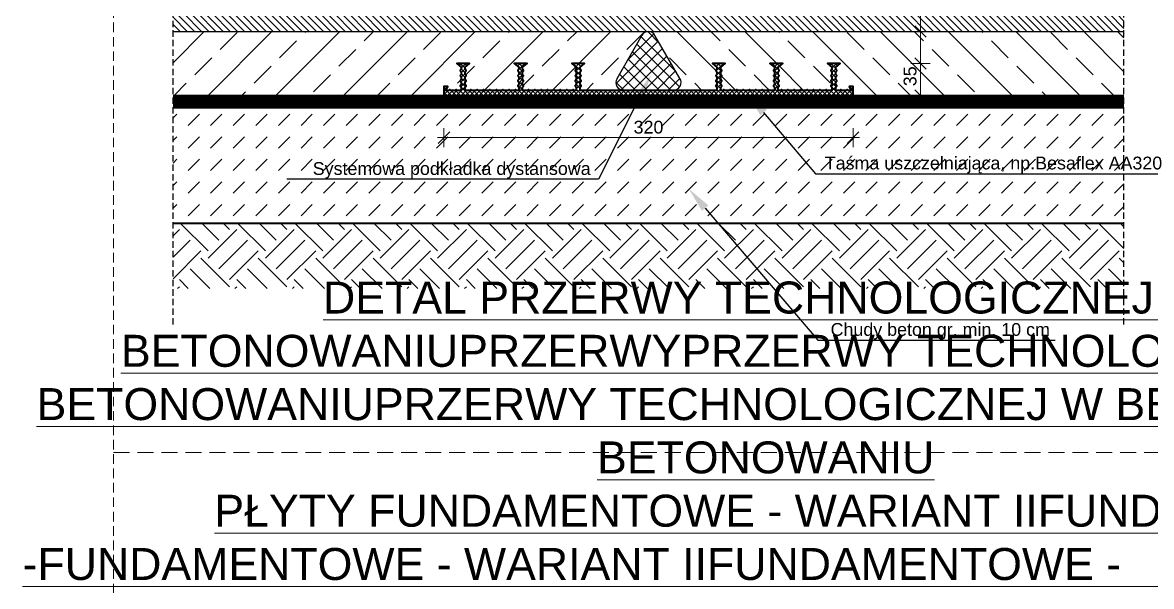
# Model space of a CAD drawing. Header units: millimetres. Extents: x 647 to 146539, y -131215 to 59.
# Drawn here: x 108528 to 109411, y -12472 to -12031 of the extents above; entities that cross this region are included whole.
import ezdxf
from ezdxf import colors
from ezdxf.entities.mleader import LeaderData, LeaderLine
from ezdxf.math import Vec2, Vec3

# ---------------------------------------------------------------- set-up
doc = ezdxf.new("R2010")
doc.units = ezdxf.units.MM
doc.linetypes.add('DASHED', pattern=[0.75, 0.5, -0.25])
doc.layers.get('Defpoints').update_dxf_attribs({"color": 2, "lineweight": 50})
for name, color, linetype, lineweight in [('G-Cienka', 4, 'Continuous', 9), ('G-Elementy konstrukcyjne', 1, 'Continuous', 40), ('G-Kreskowanie', 9, 'Continuous', 5), ('G-Obrys', 3, 'Continuous', 20), ('G-Opisy', 2, 'Continuous', 18), ('G-Przerywana', 8, 'DASHED', 15), ('G-Wymiary', 4, 'Continuous', 9)]:
    doc.layers.add(name, color=color, linetype=linetype, lineweight=lineweight)
doc.layers.add('G-Prety', color=1, linetype='Continuous')
doc.styles.add('Arial-GG', font='arial.ttf')
doc.dimstyles.new('W-1 do 5-GG mm', dxfattribs={"dimscale": 5, "dimtxt": 2, "dimasz": 1.8, "dimexe": 1.5, "dimexo": 0, "dimgap": 0.6, "dimtad": 1, "dimdec": 1, "dimrnd": 1, "dimtxsty": 'Arial-GG', "dimblk": 'OBLIQUE', "dimcen": 0, "dimdle": 1, "dimclrd": 4, "dimclre": 4, "dimclrt": 7, "dimadec": 1, "dimazin": 0, "dimtfac": 1, "dimtdec": 1, "dimtix": 1, "dimtmove": 0, "dimatfit": 2, "dimfxl": 1.5, "dimfxlon": 1, "dimlwd": -1, "dimlwe": -1, "dimarcsym": 0})
pattern_1 = [(135, (105629.1846, -12519.437), (-2.80633, -2.80633), [])]

# ---------------------------------------------------------------- blocks, each defined once
blk = doc.blocks.new('_Oblique')
at = {"color": 0, "linetype": 'ByBlock', "lineweight": -2}
blk.add_line((-0.5, -0.5), (0.5, 0.5), dxfattribs=at)
blk = doc.blocks.new('*D957')
at = {"layer": 'Defpoints', "color": 0, "transparency": 16777216}
for p in [(109389.32, -11587.84), (109439.97, -11587.84), (109389.32, -12087.84)]:
    blk.add_point(p, dxfattribs=at)
at = {"layer": 'G-Wymiary', "color": 4, "transparency": 16777216}
for p, q in [((109439.97, -12092.84), (109439.97, -11582.84)), ((109432.47, -11587.84), (109447.47, -11587.84)), ((109432.47, -12087.84), (109447.47, -12087.84))]:
    blk.add_line(p, q, dxfattribs=at)
at = {"layer": 'G-Wymiary', "color": 4, "transparency": 16777216, "xscale": 9, "yscale": 9, "zscale": 9}
for p, rotation in [((109439.97, -11587.84), 90), ((109439.97, -12087.84), 270)]:
    blk.add_blockref('_Oblique', p, dxfattribs=dict(at, rotation=rotation))
at = {"layer": 'G-Wymiary', "color": 7, "transparency": 16777216, "insert": (109430.5, -11837.84), "char_height": 10, "attachment_point": 5, "rotation": 90, "style": 'Arial-GG'}
blk.add_mtext('wymiar zgodny z projektem wykonawczym', dxfattribs=at)
blk = doc.blocks.new('*D964')
at = {"layer": 'Defpoints', "color": 0, "transparency": 16777216}
for p in [(108857.37, -12087.84), (109177.37, -12087.84), (109177.37, -12120.78)]:
    blk.add_point(p, dxfattribs=at)
at = {"layer": 'G-Wymiary', "color": 4, "transparency": 16777216}
for p, q in [((108857.37, -12113.28), (108857.37, -12128.28)), ((109177.37, -12113.28), (109177.37, -12128.28)), ((108852.37, -12120.78), (109182.37, -12120.78))]:
    blk.add_line(p, q, dxfattribs=at)
at = {"layer": 'G-Wymiary', "color": 4, "transparency": 16777216, "xscale": 9, "yscale": 9, "zscale": 9, "rotation": 180}
blk.add_blockref('_Oblique', (108857.37, -12120.78), dxfattribs=at)
at = {"layer": 'G-Wymiary', "color": 4, "transparency": 16777216, "xscale": 9, "yscale": 9, "zscale": 9}
blk.add_blockref('_Oblique', (109177.37, -12120.78), dxfattribs=at)
at = {"layer": 'G-Wymiary', "color": 7, "transparency": 16777216, "insert": (109017.37, -12112.67), "char_height": 10, "attachment_point": 5, "style": 'Arial-GG'}
blk.add_mtext('320', dxfattribs=at)
blk = doc.blocks.new('*D998')
at = {"layer": 'Defpoints', "color": 0, "transparency": 16777216}
for p in [(109098.85, -12037.84), (109230.13, -12037.84), (109071.84, -12062.84)]:
    blk.add_point(p, dxfattribs=at)
at = {"layer": 'G-Wymiary', "color": 4, "transparency": 16777216}
for p, q in [((109230.13, -12037.84), (109230.13, -11948.9)), ((109222.63, -12037.84), (109237.63, -12037.84)), ((109230.13, -12067.84), (109230.13, -12037.84)), ((109222.63, -12062.84), (109237.63, -12062.84))]:
    blk.add_line(p, q, dxfattribs=at)
at = {"layer": 'G-Wymiary', "color": 4, "transparency": 16777216, "xscale": 9, "yscale": 9, "zscale": 9}
for p, rotation in [((109230.13, -12037.84), 90), ((109230.13, -12062.84), 270)]:
    blk.add_blockref('_Oblique', p, dxfattribs=dict(at, rotation=rotation))
at = {"layer": 'G-Wymiary', "color": 7, "transparency": 16777216, "insert": (109222.02, -11985.54), "char_height": 10, "attachment_point": 5, "rotation": 90, "style": 'Arial-GG'}
blk.add_mtext('min. 20mm', dxfattribs=at)
blk = doc.blocks.new('*D965')
at = {"layer": 'Defpoints', "color": 0, "transparency": 16777216}
for p in [(109116.84, -12062.84), (109141.85, -12087.84), (109230.13, -12087.84)]:
    blk.add_point(p, dxfattribs=at)
at = {"layer": 'G-Wymiary', "color": 4, "transparency": 16777216}
for p, q in [((109230.13, -12057.84), (109230.13, -12092.84)), ((109222.63, -12062.84), (109237.63, -12062.84)), ((109222.63, -12087.84), (109237.63, -12087.84))]:
    blk.add_line(p, q, dxfattribs=at)
at = {"layer": 'G-Wymiary', "color": 4, "transparency": 16777216, "xscale": 9, "yscale": 9, "zscale": 9}
for p, rotation in [((109230.13, -12062.84), 90), ((109230.13, -12087.84), 270)]:
    blk.add_blockref('_Oblique', p, dxfattribs=dict(at, rotation=rotation))
at = {"layer": 'G-Wymiary', "color": 7, "transparency": 16777216, "insert": (109222.02, -12072.84), "char_height": 10, "attachment_point": 5, "rotation": 90, "style": 'Arial-GG'}
blk.add_mtext('35', dxfattribs=at)

msp = doc.modelspace()

# ---------------------------------------------------------------- hatches: boundary and pattern name
at = {"layer": 'G-Kreskowanie'}
h = msp.add_hatch(dxfattribs=at)
h.set_pattern_fill('ANSI31', color=256, scale=1.25, angle=90)
h.set_pattern_definition(pattern_1)
h.paths.add_polyline_path([(108645.42, -11631.84), (109017.37, -11631.84), (109017.37, -11617.84), (108645.42, -11617.84), (108645.42, -12057.84)])
h = msp.add_hatch(dxfattribs=at)
h.set_pattern_fill('ANSI31', color=256, scale=1.25, angle=90)
h.set_pattern_definition(pattern_1)
h.paths.add_polyline_path([(109389.32, -11617.84), (109017.37, -11617.84), (109017.37, -11631.84), (109389.32, -11631.84), (109389.32, -12057.84)])
h = msp.add_hatch(dxfattribs=at)
h.set_pattern_fill('ANSI31', color=256, scale=1.25, angle=90)
h.set_pattern_definition([(135, (105629.1846, -12619.437), (-2.80633, -2.80633), [])])
h.paths.add_polyline_path([(109389.32, -12023.84), (108645.42, -12023.84), (108645.42, -12157.84), (108645.42, -12037.84), (109389.32, -12037.84)])
h = msp.add_hatch(dxfattribs=at)
h.set_pattern_fill('ANSI33', color=256, scale=150)
h.set_pattern_definition([(45, (-1491124.685, 725968.79), (-26.5165043, 26.5165043), []), (45, (-1491098.17, 725968.79), (-26.5165043, 26.5165043), [18.75, -9.375])])
h.paths.add_polyline_path([(108645.42, -12087.84), (108857.37, -12087.84), (108857.37, -12080.84), (108860.37, -12080.84), (108860.37, -12080.84), (108858.64, -12083.84), (108858.64, -12083.84), (108860.87, -12083.84), (108861.87, -12083.04), (108862.87, -12083.84), (108865.87, -12083.84), (108866.87, -12083.04), (108866.87, -12083.04), (108867.87, -12083.84), (108870.87, -12083.84), (108870.87, -12081.34), (108870.12, -12080.34), (108870.12, -12080.34), (108870.87, -12079.34), (108870.87, -12079.34), (108870.87, -12077.34), (108870.12, -12076.34), (108870.12, -12076.34), (108870.87, -12075.34), (108870.87, -12075.34), (108870.87, -12073.34), (108870.12, -12072.34), (108870.12, -12072.34), (108870.87, -12071.34), (108870.87, -12071.34), (108870.87, -12069.34), (108870.12, -12068.34), (108870.12, -12068.34), (108870.87, -12067.34), (108870.87, -12067.34), (108870.87, -12065.78), (108870.87, -12065.78), (108867.37, -12062.84), (108867.37, -12062.84), (108877.37, -12062.84), (108873.87, -12065.78), (108873.87, -12065.78), (108873.87, -12067.34), (108873.87, -12067.34), (108874.62, -12068.34), (108874.62, -12068.34), (108873.87, -12069.34), (108873.87, -12069.34), (108873.87, -12071.34), (108874.62, -12072.34), (108874.62, -12072.34), (108873.87, -12073.34), (108873.87, -12073.34), (108873.87, -12075.34), (108874.62, -12076.34), (108874.62, -12076.34), (108873.87, -12077.34), (108873.87, -12077.34), (108873.87, -12079.34), (108874.62, -12080.34), (108874.62, -12080.34), (108873.87, -12081.34), (108873.87, -12081.34), (108873.87, -12083.84), (108877.37, -12083.84), (108878.37, -12083.04), (108878.37, -12083.04), (108879.37, -12083.84), (108882.37, -12083.84), (108883.37, -12083.04), (108884.37, -12083.84), (108887.37, -12083.84), (108888.37, -12083.04), (108889.37, -12083.84), (108889.37, -12083.84), (108892.37, -12083.84), (108892.37, -12083.84), (108893.37, -12083.04), (108893.37, -12083.04), (108894.37, -12083.84), (108897.37, -12083.84), (108898.37, -12083.04), (108899.37, -12083.84), (108902.37, -12083.84), (108903.37, -12083.04), (108904.37, -12083.84), (108904.37, -12083.84), (108907.37, -12083.84), (108907.37, -12083.84), (108908.37, -12083.04), (108908.37, -12083.04), (108909.37, -12083.84), (108912.37, -12083.84), (108913.37, -12083.04), (108914.37, -12083.84), (108915.87, -12083.84), (108915.87, -12083.84), (108915.87, -12081.34), (108915.12, -12080.34), (108915.12, -12080.34), (108915.87, -12079.34), (108915.87, -12079.34), (108915.87, -12077.34), (108915.12, -12076.34), (108915.12, -12076.34), (108915.87, -12075.34), (108915.87, -12075.34), (108915.87, -12073.34), (108915.12, -12072.34), (108915.12, -12072.34), (108915.87, -12071.34), (108915.87, -12071.34), (108915.87, -12069.34), (108915.12, -12068.34), (108915.12, -12068.34), (108915.87, -12067.34), (108915.87, -12067.34), (108915.87, -12065.78), (108915.87, -12065.78), (108912.37, -12062.84), (108912.37, -12062.84), (108922.37, -12062.84), (108918.87, -12065.78), (108918.87, -12065.78), (108918.87, -12067.34), (108918.87, -12067.34), (108919.62, -12068.34), (108919.62, -12068.34), (108918.87, -12069.34), (108918.87, -12069.34), (108918.87, -12071.34), (108919.62, -12072.34), (108919.62, -12072.34), (108918.87, -12073.34), (108918.87, -12073.34), (108918.87, -12075.34), (108919.62, -12076.34), (108919.62, -12076.34), (108918.87, -12077.34), (108918.87, -12077.34), (108918.87, -12079.34), (108919.62, -12080.34), (108919.62, -12080.34), (108918.87, -12081.34), (108918.87, -12081.34), (108918.87, -12083.84), (108922.37, -12083.84), (108923.37, -12083.04), (108923.37, -12083.04), (108924.37, -12083.84), (108927.37, -12083.84), (108928.37, -12083.04), (108929.37, -12083.84), (108932.37, -12083.84), (108933.37, -12083.04), (108934.37, -12083.84), (108934.37, -12083.84), (108937.37, -12083.84), (108937.37, -12083.84), (108938.37, -12083.04), (108938.37, -12083.04), (108939.37, -12083.84), (108942.37, -12083.84), (108943.37, -12083.04), (108944.37, -12083.84), (108947.37, -12083.84), (108948.37, -12083.04), (108949.37, -12083.84), (108949.37, -12083.84), (108952.37, -12083.84), (108952.37, -12083.84), (108953.37, -12083.04), (108953.37, -12083.04), (108954.37, -12083.84), (108957.37, -12083.84), (108958.37, -12083.04), (108959.37, -12083.84), (108960.87, -12083.84), (108960.87, -12083.84), (108960.87, -12081.34), (108960.12, -12080.34), (108960.12, -12080.34), (108960.87, -12079.34), (108960.87, -12079.34), (108960.87, -12077.34), (108960.12, -12076.34), (108960.12, -12076.34), (108960.87, -12075.34), (108960.87, -12075.34), (108960.87, -12073.34), (108960.12, -12072.34), (108960.12, -12072.34), (108960.87, -12071.34), (108960.87, -12071.34), (108960.87, -12069.34), (108960.12, -12068.34), (108960.12, -12068.34), (108960.87, -12067.34), (108960.87, -12067.34), (108960.87, -12065.78), (108960.87, -12065.78), (108957.37, -12062.84), (108957.37, -12062.84), (108967.37, -12062.84), (108963.87, -12065.78), (108963.87, -12065.78), (108963.87, -12067.34), (108963.87, -12067.34), (108964.62, -12068.34), (108964.62, -12068.34), (108963.87, -12069.34), (108963.87, -12069.34), (108963.87, -12071.34), (108964.62, -12072.34), (108964.62, -12072.34), (108963.87, -12073.34), (108963.87, -12073.34), (108963.87, -12075.34), (108964.62, -12076.34), (108964.62, -12076.34), (108963.87, -12077.34), (108963.87, -12077.34), (108963.87, -12079.34), (108964.62, -12080.34), (108964.62, -12080.34), (108963.87, -12081.34), (108963.87, -12081.34), (108963.87, -12083.84), (108997.26, -12083.84), (108997.26, -12083.84), (108996.18, -12083.61), (108995.15, -12083.18), (108994.22, -12082.57), (108993.41, -12081.81), (108992.76, -12080.92), (108992.27, -12079.92), (108991.97, -12078.85), (108991.87, -12077.74), (108991.97, -12076.63), (108992.27, -12075.56), (108992.75, -12074.56), (109012.1, -12040.87), (109012.69, -12040.01), (109013.42, -12039.26), (109014.27, -12038.66), (109015.22, -12038.21), (109016.22, -12037.94), (109017.26, -12037.84), (108645.42, -12037.84)])
h = msp.add_hatch(dxfattribs=at)
h.set_pattern_fill('NET', color=256, scale=2.053573, angle=45.02443)
h.set_pattern_definition([(45.02443, (82834.203, -25915.8033), (-4.612369, 4.6084374), []), (135.02443, (82834.203, -25915.8033), (-4.6084374, -4.612369), [])])
h.paths.add_polyline_path([(108992.75, -12074.56, 0.615249), (108998.59, -12083.44), (109009.16, -12083.44), (109017.37, -12083.43), (109036.82, -12083.39, 0.57735), (109041.95, -12074.45), (109022.4, -12040.77, 0.57735), (109012.1, -12040.87)])
h = msp.add_hatch(dxfattribs=at)
h.set_pattern_fill('ANSI33', color=256, scale=150, angle=90)
h.set_pattern_definition([(135, (-1491124.685, 725968.79), (-26.5165043, -26.5165043), []), (135, (-1491124.685, 725995.306), (-26.5165043, -26.5165043), [18.75, -9.375])])
h.paths.add_polyline_path([(109389.32, -12037.84), (109017.29, -12037.84), (109017.29, -12037.84), (109018.33, -12037.94), (109019.33, -12038.21), (109020.27, -12038.65), (109021.12, -12039.25), (109021.85, -12039.99), (109022.45, -12040.84), (109022.45, -12040.84), (109041.95, -12074.45), (109041.95, -12074.45), (109042.46, -12075.5), (109042.76, -12076.63), (109042.84, -12077.8), (109042.7, -12078.96), (109042.34, -12080.08), (109041.78, -12081.1), (109041.03, -12082), (109040.13, -12082.75), (109039.1, -12083.31), (109037.98, -12083.66), (109036.82, -12083.8), (109036.82, -12083.8), (109017.37, -12083.84), (109017.37, -12083.84), (109070.87, -12083.84), (109070.87, -12083.84), (109070.87, -12081.34), (109070.12, -12080.34), (109070.12, -12080.34), (109070.87, -12079.34), (109070.87, -12079.34), (109070.87, -12077.34), (109070.12, -12076.34), (109070.12, -12076.34), (109070.87, -12075.34), (109070.87, -12075.34), (109070.87, -12073.34), (109070.12, -12072.34), (109070.12, -12072.34), (109070.87, -12071.34), (109070.87, -12071.34), (109070.87, -12069.34), (109070.12, -12068.34), (109070.12, -12068.34), (109070.87, -12067.34), (109070.87, -12067.34), (109070.87, -12065.78), (109070.87, -12065.78), (109067.37, -12062.84), (109067.37, -12062.84), (109077.37, -12062.84), (109073.87, -12065.78), (109073.87, -12065.78), (109073.87, -12067.34), (109073.87, -12067.34), (109074.62, -12068.34), (109074.62, -12068.34), (109073.87, -12069.34), (109073.87, -12069.34), (109073.87, -12071.34), (109074.62, -12072.34), (109074.62, -12072.34), (109073.87, -12073.34), (109073.87, -12073.34), (109073.87, -12075.34), (109074.62, -12076.34), (109074.62, -12076.34), (109073.87, -12077.34), (109073.87, -12077.34), (109073.87, -12079.34), (109074.62, -12080.34), (109074.62, -12080.34), (109073.87, -12081.34), (109073.87, -12081.34), (109073.87, -12083.84), (109075.38, -12083.84), (109075.38, -12083.84), (109076.38, -12083.04), (109077.37, -12083.84), (109080.37, -12083.84), (109081.37, -12083.04), (109082.37, -12083.84), (109082.37, -12083.84), (109085.37, -12083.84), (109085.37, -12083.84), (109086.37, -12083.04), (109086.37, -12083.04), (109087.37, -12083.84), (109090.37, -12083.84), (109091.37, -12083.04), (109092.37, -12083.84), (109095.37, -12083.84), (109096.37, -12083.04), (109097.37, -12083.84), (109097.37, -12083.84), (109100.37, -12083.84), (109100.37, -12083.84), (109101.37, -12083.04), (109101.37, -12083.04), (109102.37, -12083.84), (109105.37, -12083.84), (109106.37, -12083.04), (109107.37, -12083.84), (109110.37, -12083.84), (109111.37, -12083.04), (109112.37, -12083.84), (109112.37, -12083.84), (109115.87, -12083.84), (109115.87, -12081.34), (109115.12, -12080.34), (109115.12, -12080.34), (109115.87, -12079.34), (109115.87, -12079.34), (109115.87, -12077.34), (109115.12, -12076.34), (109115.12, -12076.34), (109115.87, -12075.34), (109115.87, -12075.34), (109115.87, -12073.34), (109115.12, -12072.34), (109115.12, -12072.34), (109115.87, -12071.34), (109115.87, -12071.34), (109115.87, -12069.34), (109115.12, -12068.34), (109115.12, -12068.34), (109115.87, -12067.34), (109115.87, -12067.34), (109115.87, -12065.78), (109115.87, -12065.78), (109112.37, -12062.84), (109112.37, -12062.84), (109122.37, -12062.84), (109118.87, -12065.78), (109118.87, -12065.78), (109118.87, -12067.34), (109118.87, -12067.34), (109119.62, -12068.34), (109119.62, -12068.34), (109118.87, -12069.34), (109118.87, -12069.34), (109118.87, -12071.34), (109119.62, -12072.34), (109119.62, -12072.34), (109118.87, -12073.34), (109118.87, -12073.34), (109118.87, -12075.34), (109119.62, -12076.34), (109119.62, -12076.34), (109118.87, -12077.34), (109118.87, -12077.34), (109118.87, -12079.34), (109119.62, -12080.34), (109119.62, -12080.34), (109118.87, -12081.34), (109118.87, -12081.34), (109118.87, -12083.84), (109120.38, -12083.84), (109120.38, -12083.84), (109121.38, -12083.04), (109122.37, -12083.84), (109125.37, -12083.84), (109126.37, -12083.04), (109127.37, -12083.84), (109127.37, -12083.84), (109130.37, -12083.84), (109130.37, -12083.84), (109131.37, -12083.04), (109131.37, -12083.04), (109132.37, -12083.84), (109135.37, -12083.84), (109136.37, -12083.04), (109137.37, -12083.84), (109140.37, -12083.84), (109141.37, -12083.04), (109142.37, -12083.84), (109142.37, -12083.84), (109145.37, -12083.84), (109145.37, -12083.84), (109146.37, -12083.04), (109146.37, -12083.04), (109147.37, -12083.84), (109150.37, -12083.84), (109151.37, -12083.04), (109152.37, -12083.84), (109155.37, -12083.84), (109156.37, -12083.04), (109157.37, -12083.84), (109157.37, -12083.84), (109160.87, -12083.84), (109160.87, -12081.34), (109160.12, -12080.34), (109160.12, -12080.34), (109160.87, -12079.34), (109160.87, -12079.34), (109160.87, -12077.34), (109160.12, -12076.34), (109160.12, -12076.34), (109160.87, -12075.34), (109160.87, -12075.34), (109160.87, -12073.34), (109160.12, -12072.34), (109160.12, -12072.34), (109160.87, -12071.34), (109160.87, -12071.34), (109160.87, -12069.34), (109160.12, -12068.34), (109160.12, -12068.34), (109160.87, -12067.34), (109160.87, -12067.34), (109160.87, -12065.78), (109160.87, -12065.78), (109157.37, -12062.84), (109157.37, -12062.84), (109167.37, -12062.84), (109163.87, -12065.78), (109163.87, -12065.78), (109163.87, -12067.34), (109163.87, -12067.34), (109164.62, -12068.34), (109164.62, -12068.34), (109163.87, -12069.34), (109163.87, -12069.34), (109163.87, -12071.34), (109164.62, -12072.34), (109164.62, -12072.34), (109163.87, -12073.34), (109163.87, -12073.34), (109163.87, -12075.34), (109164.62, -12076.34), (109164.62, -12076.34), (109163.87, -12077.34), (109163.87, -12077.34), (109163.87, -12079.34), (109164.62, -12080.34), (109164.62, -12080.34), (109163.87, -12081.34), (109163.87, -12081.34), (109163.87, -12083.84), (109166.87, -12083.84), (109167.87, -12083.04), (109168.87, -12083.84), (109168.87, -12083.84), (109171.87, -12083.84), (109172.87, -12083.04), (109173.87, -12083.84), (109176.11, -12083.84), (109174.37, -12080.84), (109174.37, -12080.84), (109177.37, -12080.84), (109177.37, -12087.84), (109389.32, -12087.84), (109389.32, -12157.84)])
h = msp.add_hatch(dxfattribs=at)
h.set_pattern_fill('NET', color=256, scale=20, angle=45)
h.set_pattern_definition([(45, (-1491124.6854, 725968.7896), (-1.767766953, 1.767766953), []), (135, (-1491124.6854, 725968.7896), (-1.767766953, -1.767766953), [])])
h.paths.add_polyline_path([(109177.37, -12087.84), (108857.37, -12087.84), (108857.37, -12080.84), (108860.37, -12080.84), (108858.64, -12083.84), (108860.87, -12083.84), (108861.87, -12083.04), (108862.87, -12083.84), (108865.87, -12083.84), (108866.87, -12083.04), (108867.87, -12083.84), (108870.87, -12083.84), (108870.87, -12081.34), (108870.12, -12080.34), (108870.87, -12079.34), (108870.87, -12077.34), (108870.12, -12076.34), (108870.87, -12075.34), (108870.87, -12073.34), (108870.12, -12072.34), (108870.87, -12071.34), (108870.87, -12069.34), (108870.12, -12068.34), (108870.87, -12067.34), (108870.87, -12065.78), (108867.37, -12062.84), (108877.37, -12062.84), (108873.87, -12065.78), (108873.87, -12067.34), (108874.62, -12068.34), (108873.87, -12069.34), (108873.87, -12071.34), (108874.62, -12072.34), (108873.87, -12073.34), (108873.87, -12075.34), (108874.62, -12076.34), (108873.87, -12077.34), (108873.87, -12079.34), (108874.62, -12080.34), (108873.87, -12081.34), (108873.87, -12083.84), (108877.37, -12083.84), (108878.37, -12083.04), (108879.37, -12083.84), (108882.37, -12083.84), (108883.37, -12083.04), (108884.37, -12083.84), (108887.37, -12083.84), (108888.37, -12083.04), (108889.37, -12083.84), (108892.37, -12083.84), (108893.37, -12083.04), (108894.37, -12083.84), (108897.37, -12083.84), (108898.37, -12083.04), (108899.37, -12083.84), (108902.37, -12083.84), (108903.37, -12083.04), (108904.37, -12083.84), (108907.37, -12083.84), (108908.37, -12083.04), (108909.37, -12083.84), (108912.37, -12083.84), (108913.37, -12083.04), (108914.37, -12083.84), (108915.87, -12083.84), (108915.87, -12081.34), (108915.12, -12080.34), (108915.87, -12079.34), (108915.87, -12077.34), (108915.12, -12076.34), (108915.87, -12075.34), (108915.87, -12073.34), (108915.12, -12072.34), (108915.87, -12071.34), (108915.87, -12069.34), (108915.12, -12068.34), (108915.87, -12067.34), (108915.87, -12065.78), (108912.37, -12062.84), (108922.37, -12062.84), (108918.87, -12065.78), (108918.87, -12067.34), (108919.62, -12068.34), (108918.87, -12069.34), (108918.87, -12071.34), (108919.62, -12072.34), (108918.87, -12073.34), (108918.87, -12075.34), (108919.62, -12076.34), (108918.87, -12077.34), (108918.87, -12079.34), (108919.62, -12080.34), (108918.87, -12081.34), (108918.87, -12083.84), (108922.37, -12083.84), (108923.37, -12083.04), (108924.37, -12083.84), (108927.37, -12083.84), (108928.37, -12083.04), (108929.37, -12083.84), (108932.37, -12083.84), (108933.37, -12083.04), (108934.37, -12083.84), (108937.37, -12083.84), (108938.37, -12083.04), (108939.37, -12083.84), (108942.37, -12083.84), (108943.37, -12083.04), (108944.37, -12083.84), (108947.37, -12083.84), (108948.37, -12083.04), (108949.37, -12083.84), (108952.37, -12083.84), (108953.37, -12083.04), (108954.37, -12083.84), (108957.37, -12083.84), (108958.37, -12083.04), (108959.37, -12083.84), (108960.87, -12083.84), (108960.87, -12081.34), (108960.12, -12080.34), (108960.87, -12079.34), (108960.87, -12077.34), (108960.12, -12076.34), (108960.87, -12075.34), (108960.87, -12073.34), (108960.12, -12072.34), (108960.87, -12071.34), (108960.87, -12069.34), (108960.12, -12068.34), (108960.87, -12067.34), (108960.87, -12065.78), (108957.37, -12062.84), (108967.37, -12062.84), (108963.87, -12065.78), (108963.87, -12067.34), (108964.62, -12068.34), (108963.87, -12069.34), (108963.87, -12071.34), (108964.62, -12072.34), (108963.87, -12073.34), (108963.87, -12075.34), (108964.62, -12076.34), (108963.87, -12077.34), (108963.87, -12079.34), (108964.62, -12080.34), (108963.87, -12081.34), (108963.87, -12083.84), (109070.87, -12083.84), (109070.87, -12081.34), (109070.12, -12080.34), (109070.87, -12079.34), (109070.87, -12077.34), (109070.12, -12076.34), (109070.87, -12075.34), (109070.87, -12073.34), (109070.12, -12072.34), (109070.87, -12071.34), (109070.87, -12069.34), (109070.12, -12068.34), (109070.87, -12067.34), (109070.87, -12065.78), (109067.37, -12062.84), (109077.37, -12062.84), (109073.87, -12065.78), (109073.87, -12067.34), (109074.62, -12068.34), (109073.87, -12069.34), (109073.87, -12071.34), (109074.62, -12072.34), (109073.87, -12073.34), (109073.87, -12075.34), (109074.62, -12076.34), (109073.87, -12077.34), (109073.87, -12079.34), (109074.62, -12080.34), (109073.87, -12081.34), (109073.87, -12083.84), (109075.38, -12083.84), (109076.38, -12083.04), (109077.37, -12083.84), (109080.37, -12083.84), (109081.37, -12083.04), (109082.37, -12083.84), (109085.37, -12083.84), (109086.37, -12083.04), (109087.37, -12083.84), (109090.37, -12083.84), (109091.37, -12083.04), (109092.37, -12083.84), (109095.37, -12083.84), (109096.37, -12083.04), (109097.37, -12083.84), (109100.37, -12083.84), (109101.37, -12083.04), (109102.37, -12083.84), (109105.37, -12083.84), (109106.37, -12083.04), (109107.37, -12083.84), (109110.37, -12083.84), (109111.37, -12083.04), (109112.37, -12083.84), (109115.87, -12083.84), (109115.87, -12081.34), (109115.12, -12080.34), (109115.87, -12079.34), (109115.87, -12077.34), (109115.12, -12076.34), (109115.87, -12075.34), (109115.87, -12073.34), (109115.12, -12072.34), (109115.87, -12071.34), (109115.87, -12069.34), (109115.12, -12068.34), (109115.87, -12067.34), (109115.87, -12065.78), (109112.37, -12062.84), (109122.37, -12062.84), (109118.87, -12065.78), (109118.87, -12067.34), (109119.62, -12068.34), (109118.87, -12069.34), (109118.87, -12071.34), (109119.62, -12072.34), (109118.87, -12073.34), (109118.87, -12075.34), (109119.62, -12076.34), (109118.87, -12077.34), (109118.87, -12079.34), (109119.62, -12080.34), (109118.87, -12081.34), (109118.87, -12083.84), (109120.38, -12083.84), (109121.38, -12083.04), (109122.37, -12083.84), (109125.37, -12083.84), (109126.37, -12083.04), (109127.37, -12083.84), (109130.37, -12083.84), (109131.37, -12083.04), (109132.37, -12083.84), (109135.37, -12083.84), (109136.37, -12083.04), (109137.37, -12083.84), (109140.37, -12083.84), (109141.37, -12083.04), (109142.37, -12083.84), (109145.37, -12083.84), (109146.37, -12083.04), (109147.37, -12083.84), (109150.37, -12083.84), (109151.37, -12083.04), (109152.37, -12083.84), (109155.37, -12083.84), (109156.37, -12083.04), (109157.37, -12083.84), (109160.87, -12083.84), (109160.87, -12081.34), (109160.12, -12080.34), (109160.87, -12079.34), (109160.87, -12077.34), (109160.12, -12076.34), (109160.87, -12075.34), (109160.87, -12073.34), (109160.12, -12072.34), (109160.87, -12071.34), (109160.87, -12069.34), (109160.12, -12068.34), (109160.87, -12067.34), (109160.87, -12065.78), (109157.37, -12062.84), (109167.37, -12062.84), (109163.87, -12065.78), (109163.87, -12067.34), (109164.62, -12068.34), (109163.87, -12069.34), (109163.87, -12071.34), (109164.62, -12072.34), (109163.87, -12073.34), (109163.87, -12075.34), (109164.62, -12076.34), (109163.87, -12077.34), (109163.87, -12079.34), (109164.62, -12080.34), (109163.87, -12081.34), (109163.87, -12083.84), (109166.87, -12083.84), (109167.87, -12083.04), (109168.87, -12083.84), (109171.87, -12083.84), (109172.87, -12083.04), (109173.87, -12083.84), (109176.11, -12083.84), (109174.37, -12080.84), (109177.37, -12080.84)])
h = msp.add_hatch(dxfattribs=at)
h.set_pattern_fill('DASH', color=256, scale=100, angle=45)
h.set_pattern_definition([(45, (-1491065.873, 726037.504), (0, 17.67766953), [12.5, -12.5])])
h.paths.add_polyline_path([(109389.32, -12187.84), (109389.32, -12097.84), (108645.42, -12097.84), (108645.42, -12187.84)])
h.paths.add_polyline_path([(109151.92, -12132.33), (109151.92, -12152.33), (109321.65, -12152.33), (109321.65, -12132.33)], flags=24)
h.paths.add_polyline_path([(108821.7, -12136.64), (108821.7, -12156.64), (108974.26, -12156.64), (108974.26, -12136.64)], flags=24)
h.paths.add_polyline_path([(109003.79, -12105.01), (109003.79, -12120.34), (109030.95, -12120.34), (109030.95, -12105.01)], flags=24)
h = msp.add_hatch(dxfattribs=at)
h.set_pattern_fill('EARTH', color=256, scale=5, angle=45)
h.set_pattern_definition([(45, (106803.775, -13893.197), (0, 44.90128), [31.75, -31.75]), (45, (106795.356, -13884.778), (0, 44.90128), [31.75, -31.75]), (45, (106786.937, -13876.36), (0, 44.90128), [31.75, -31.75]), (135, (106786.937, -13870.746), (-44.90128, 0), [31.75, -31.75]), (135, (106795.356, -13862.327), (-44.90128, 0), [31.75, -31.75]), (135, (106803.775, -13853.908), (-44.90128, 0), [31.75, -31.75])])
h.paths.add_polyline_path([(109389.32, -12238.83), (108645.42, -12238.83), (108645.42, -12257.84), (108645.42, -12187.84), (108857.37, -12187.84), (109177.37, -12187.84), (109389.32, -12187.84), (109389.32, -12257.84)])

# ---------------------------------------------------------------- linework, layer by layer
at = {"layer": 'G-Elementy konstrukcyjne'}
msp.add_lwpolyline([(109007.37, -12083.84), (108963.87, -12083.84), (108963.87, -12081.34), (108964.62, -12080.34), (108963.87, -12079.34), (108963.87, -12077.34), (108964.62, -12076.34), (108963.87, -12075.34), (108963.87, -12073.34), (108964.62, -12072.34), (108963.87, -12071.34), (108963.87, -12069.34), (108964.62, -12068.34), (108963.87, -12067.34), (108963.87, -12065.78), (108967.37, -12062.84), (108957.37, -12062.84), (108960.87, -12065.78), (108960.87, -12067.34), (108960.12, -12068.34), (108960.87, -12069.34), (108960.87, -12071.34), (108960.12, -12072.34), (108960.87, -12073.34), (108960.87, -12075.34), (108960.12, -12076.34), (108960.87, -12077.34), (108960.87, -12079.34), (108960.12, -12080.34), (108960.87, -12081.34), (108960.87, -12083.84), (108959.37, -12083.84), (108958.37, -12083.04), (108957.37, -12083.84), (108954.37, -12083.84), (108953.37, -12083.04), (108952.37, -12083.84), (108949.37, -12083.84), (108948.37, -12083.04), (108947.37, -12083.84), (108944.37, -12083.84), (108943.37, -12083.04), (108942.37, -12083.84), (108939.37, -12083.84), (108938.37, -12083.04), (108937.37, -12083.84), (108934.37, -12083.84), (108933.37, -12083.04), (108932.37, -12083.84), (108929.37, -12083.84), (108928.37, -12083.04), (108927.37, -12083.84), (108924.37, -12083.84), (108923.37, -12083.04), (108922.37, -12083.84), (108918.87, -12083.84), (108918.87, -12081.34), (108919.62, -12080.34), (108918.87, -12079.34), (108918.87, -12077.34), (108919.62, -12076.34), (108918.87, -12075.34), (108918.87, -12073.34), (108919.62, -12072.34), (108918.87, -12071.34), (108918.87, -12069.34), (108919.62, -12068.34), (108918.87, -12067.34), (108918.87, -12065.78), (108922.37, -12062.84), (108912.37, -12062.84), (108915.87, -12065.78), (108915.87, -12067.34), (108915.12, -12068.34), (108915.87, -12069.34), (108915.87, -12071.34), (108915.12, -12072.34), (108915.87, -12073.34), (108915.87, -12075.34), (108915.12, -12076.34), (108915.87, -12077.34), (108915.87, -12079.34), (108915.12, -12080.34), (108915.87, -12081.34), (108915.87, -12083.84), (108914.37, -12083.84), (108913.37, -12083.04), (108912.37, -12083.84), (108909.37, -12083.84), (108908.37, -12083.04), (108907.37, -12083.84), (108904.37, -12083.84), (108903.37, -12083.04), (108902.37, -12083.84), (108899.37, -12083.84), (108898.37, -12083.04), (108897.37, -12083.84), (108894.37, -12083.84), (108893.37, -12083.04), (108892.37, -12083.84), (108889.37, -12083.84), (108888.37, -12083.04), (108887.37, -12083.84), (108884.37, -12083.84), (108883.37, -12083.04), (108882.37, -12083.84), (108879.37, -12083.84), (108878.37, -12083.04), (108877.37, -12083.84), (108873.87, -12083.84), (108873.87, -12081.34), (108874.62, -12080.34), (108873.87, -12079.34), (108873.87, -12077.34), (108874.62, -12076.34), (108873.87, -12075.34), (108873.87, -12073.34), (108874.62, -12072.34), (108873.87, -12071.34), (108873.87, -12069.34), (108874.62, -12068.34), (108873.87, -12067.34), (108873.87, -12065.78), (108877.37, -12062.84), (108867.37, -12062.84), (108870.87, -12065.78), (108870.87, -12067.34), (108870.12, -12068.34), (108870.87, -12069.34), (108870.87, -12071.34), (108870.12, -12072.34), (108870.87, -12073.34), (108870.87, -12075.34), (108870.12, -12076.34), (108870.87, -12077.34), (108870.87, -12079.34), (108870.12, -12080.34), (108870.87, -12081.34), (108870.87, -12083.84), (108867.87, -12083.84), (108866.87, -12083.04), (108865.87, -12083.84), (108862.87, -12083.84), (108861.87, -12083.04), (108860.87, -12083.84), (108858.64, -12083.84), (108860.37, -12080.84), (108857.37, -12080.84), (108857.37, -12087.84), (109177.37, -12087.84), (109177.37, -12080.84), (109174.37, -12080.84), (109176.11, -12083.84), (109173.87, -12083.84), (109172.87, -12083.04), (109171.87, -12083.84), (109168.87, -12083.84), (109167.87, -12083.04), (109166.87, -12083.84), (109163.87, -12083.84), (109163.87, -12081.34), (109164.62, -12080.34), (109163.87, -12079.34), (109163.87, -12077.34), (109164.62, -12076.34), (109163.87, -12075.34), (109163.87, -12073.34), (109164.62, -12072.34), (109163.87, -12071.34), (109163.87, -12069.34), (109164.62, -12068.34), (109163.87, -12067.34), (109163.87, -12065.78), (109167.37, -12062.84), (109157.37, -12062.84), (109160.87, -12065.78), (109160.87, -12067.34), (109160.12, -12068.34), (109160.87, -12069.34), (109160.87, -12071.34), (109160.12, -12072.34), (109160.87, -12073.34), (109160.87, -12075.34), (109160.12, -12076.34), (109160.87, -12077.34), (109160.87, -12079.34), (109160.12, -12080.34), (109160.87, -12081.34), (109160.87, -12083.84), (109157.37, -12083.84), (109156.37, -12083.04), (109155.37, -12083.84), (109152.37, -12083.84), (109151.37, -12083.04), (109150.37, -12083.84), (109147.37, -12083.84), (109146.37, -12083.04), (109145.37, -12083.84), (109142.37, -12083.84), (109141.37, -12083.04), (109140.37, -12083.84), (109137.37, -12083.84), (109136.37, -12083.04), (109135.37, -12083.84), (109132.37, -12083.84), (109131.37, -12083.04), (109130.37, -12083.84), (109127.37, -12083.84), (109126.37, -12083.04), (109125.37, -12083.84), (109122.37, -12083.84), (109121.38, -12083.04), (109120.38, -12083.84), (109118.87, -12083.84), (109118.87, -12081.34), (109119.62, -12080.34), (109118.87, -12079.34), (109118.87, -12077.34), (109119.62, -12076.34), (109118.87, -12075.34), (109118.87, -12073.34), (109119.62, -12072.34), (109118.87, -12071.34), (109118.87, -12069.34), (109119.62, -12068.34), (109118.87, -12067.34), (109118.87, -12065.78), (109122.37, -12062.84), (109112.37, -12062.84), (109115.87, -12065.78), (109115.87, -12067.34), (109115.12, -12068.34), (109115.87, -12069.34), (109115.87, -12071.34), (109115.12, -12072.34), (109115.87, -12073.34), (109115.87, -12075.34), (109115.12, -12076.34), (109115.87, -12077.34), (109115.87, -12079.34), (109115.12, -12080.34), (109115.87, -12081.34), (109115.87, -12083.84), (109112.37, -12083.84), (109111.37, -12083.04), (109110.37, -12083.84), (109107.37, -12083.84), (109106.37, -12083.04), (109105.37, -12083.84), (109102.37, -12083.84), (109101.37, -12083.04), (109100.37, -12083.84), (109097.37, -12083.84), (109096.37, -12083.04), (109095.37, -12083.84), (109092.37, -12083.84), (109091.37, -12083.04), (109090.37, -12083.84), (109087.37, -12083.84), (109086.37, -12083.04), (109085.37, -12083.84), (109082.37, -12083.84), (109081.37, -12083.04), (109080.37, -12083.84), (109077.37, -12083.84), (109076.38, -12083.04), (109075.38, -12083.84), (109073.87, -12083.84), (109073.87, -12081.34), (109074.62, -12080.34), (109073.87, -12079.34), (109073.87, -12077.34), (109074.62, -12076.34), (109073.87, -12075.34), (109073.87, -12073.34), (109074.62, -12072.34), (109073.87, -12071.34), (109073.87, -12069.34), (109074.62, -12068.34), (109073.87, -12067.34), (109073.87, -12065.78), (109077.37, -12062.84), (109067.37, -12062.84), (109070.87, -12065.78), (109070.87, -12067.34), (109070.12, -12068.34), (109070.87, -12069.34), (109070.87, -12071.34), (109070.12, -12072.34), (109070.87, -12073.34), (109070.87, -12075.34), (109070.12, -12076.34), (109070.87, -12077.34), (109070.87, -12079.34), (109070.12, -12080.34), (109070.87, -12081.34), (109070.87, -12083.84), (109027.37, -12083.84), (109027.37, -12083.84), (109007.37, -12083.84)], close=True, dxfattribs=at)
for points in [[(108645.42, -12087.84), (109007.37, -12087.84), (109027.37, -12087.84), (109389.32, -12087.84)], [(109027.37, -12087.84), (109007.37, -12087.84)], [(109389.32, -12187.84), (108645.42, -12187.84)]]:
    msp.add_lwpolyline(points, dxfattribs=at)
at = {"layer": 'G-Kreskowanie', "ltscale": 2}
msp.add_lwpolyline([(108645.42, -12097.84), (109389.32, -12097.84)], dxfattribs=at)
at = {"layer": 'G-Obrys', "color": 3, "lineweight": 25}
for p, q in [((108992.75, -12074.56), (109012.1, -12040.87)), ((109041.95, -12074.45), (109022.45, -12040.84)), ((108997.92, -12083.89), (109036.82, -12083.8))]:
    msp.add_line(p, q, dxfattribs=at)
for centre, radius, start, end in [((109017.28, -12043.79), 5.95, 29.7416, 150.53404), ((108998.03, -12077.73), 6.16, 149.02346, 269.03807), ((109036.69, -12077.64), 6.16, 271.24455, 31.22991)]:
    msp.add_arc(centre, radius, start, end, dxfattribs=at)
at = {"layer": 'G-Prety', "ltscale": 100}
msp.add_lwpolyline([(108645.42, -12037.84), (109389.32, -12037.84)], dxfattribs=at)
at = {"layer": 'G-Przerywana', "ltscale": 25}
msp.add_line((108598.93, -12367.12), (109858.77, -12367.12), dxfattribs=at)
at = {"layer": 'G-Przerywana', "ltscale": 15}
msp.add_lwpolyline([(109858.77, -11367.12), (108598.93, -11367.12), (108598.93, -13367.12), (109858.77, -13367.12)], close=True, dxfattribs=at)
at = {"layer": 'G-Przerywana', "lineweight": -3, "ltscale": 10}
for points in [[(108645.42, -12266.9), (108645.42, -11522.88)], [(109389.32, -12266.9), (109389.32, -11522.88)]]:
    msp.add_lwpolyline(points, dxfattribs=at)
at = {"layer": 'G-Przerywana', "ltscale": 7}
msp.add_lwpolyline([(108645.42, -12092.84, 10, 10, 0), (109389.32, -12092.84, 0, 0, 0)], format="xyseb", dxfattribs=at)

# ---------------------------------------------------------------- texts
at = {"layer": 'G-Opisy', "color": 2, "insert": (109109.06, -12467.07), "char_height": 25, "width": 1226.3283, "attachment_point": 8, "style": 'Arial-GG'}
msp.add_mtext('{\\LDETAL PRZERWY TECHNOLOGICZNEJ W BETONOWANIUPRZERWYPRZERWY TECHNOLOGICZNEJ W BETONOWANIUPRZERWY }{\\LTECHNOLOGICZNEJ W BETONOWANIUW BETONOWANIU}\\P{\\fArial|b0|i0|c0|p34;\\W8.66608; }{\\LPŁYTY FUNDAMENTOWE - WARIANT IIFUNDAMENTOWE -FUNDAMENTOWE - WARIANT IIFUNDAMENTOWE - }{\\fArial|b0|i0|c0|p34;\\W8.66608; }{\\LWARIANT IIII}', dxfattribs=at)

# ---------------------------------------------------------------- dimensions: what is measured, and where the dimension line sits
at = {"layer": 'G-Wymiary'}
for base, p1, p2, text, picture, middle in [((109439.97, -11587.84), (109389.32, -12087.84), (109389.32, -11587.84), 'wymiar zgodny z projektem wykonawczym', '*D957', (109439.97, -11837.84)), ((109230.13, -12037.84), (109071.84, -12062.84), (109098.85, -12037.84), 'min. 20mm', '*D998', (109230.13, -11985.54)), ((109230.13, -12087.84), (109116.84, -12062.84), (109141.85, -12087.84), '35', '*D965', (109230.13, -12072.84))]:
    dim = msp.add_linear_dim(base=base, p1=p1, p2=p2, angle=90, text=text, dimstyle='W-1 do 5-GG mm', override={"dimblk": 'Oblique'}, dxfattribs=at)
    dim.commit()
    dim.dimension.update_dxf_attribs({"geometry": picture, "text_midpoint": middle, "dimtype": 160})
dim = msp.add_linear_dim(base=(109177.37, -12120.78), p1=(108857.37, -12087.84), p2=(109177.37, -12087.84), dimstyle='W-1 do 5-GG mm', override={"dimblk": 'Oblique'}, dxfattribs=at)
dim.commit()
dim.dimension.update_dxf_attribs({"geometry": '*D964', "text_midpoint": (109017.37, -12112.67)})

# ---------------------------------------------------------------- leaders
at = {"layer": 'G-Cienka', "ltscale": 0.8}
ml = msp.add_multileader_mtext('Standard', dxfattribs=at)
ml.set_content('{\\fArial|b0|i0|c0|p34;Systemowa podkładka dystansowa}', color=2, style='Arial-GG')
ml.set_leader_properties(color=4)
ml.build(insert=Vec2(0, 0))
ml.multileader.update_dxf_attribs({"text_left_attachment_type": 5, "text_right_attachment_type": 5, "text_bottom_attachment_type": 0, "dogleg_length": 10, "arrow_head_size": 20})
ctx = ml.context
ctx.base_point, ctx.char_height, ctx.arrow_head_size, ctx.landing_gap_size, ctx.plane_origin = Vec3(108749.72, -12153.31), 10, 20, 5, Vec3(99015.92, 85232.99)
ctx.left_attachment, ctx.right_attachment = 5, 5
notes = []
notes.append((ctx, [(0, (1, 1, 0), (108978.14, -12153.31), (-1, 0), 2.21, [(0, [(109019.28, -12071.67)], 0, [])])]))
ctx.mtext.insert, ctx.mtext.defined_height, ctx.mtext.line_spacing_style, ctx.mtext.flow_direction = Vec3(108754.72, -12139.97), 60, 2, 5
ml = msp.add_multileader_mtext('Standard', dxfattribs=at)
ml.set_content('{\\fArial|b0|i0|c0|p34;Taśma uszczelniająca, np.Besaflex AA320}', color=2, style='Arial-GG')
ml.set_leader_properties(color=4)
ml.build(insert=Vec2(0, 0))
ml.multileader.update_dxf_attribs({"text_left_attachment_type": 5, "text_right_attachment_type": 5, "text_bottom_attachment_type": 0, "dogleg_length": 10, "arrow_head_size": 20})
ctx = ml.context
ctx.base_point, ctx.char_height, ctx.arrow_head_size, ctx.landing_gap_size, ctx.plane_origin = Vec3(109150.25, -12149), 10, 20, 5, Vec3(99353.92, 85237.29)
ctx.left_attachment, ctx.right_attachment = 5, 5
notes.append((ctx, [(0, (1, 1, 0), (109148.04, -12149), (1, 0), 2.21, [(0, [(109094.44, -12085.93)], 0, [])])]))
ctx.mtext.insert, ctx.mtext.defined_height, ctx.mtext.line_spacing_style, ctx.mtext.flow_direction = Vec3(109155.25, -12135.67), 60, 2, 5
ml = msp.add_multileader_mtext('Standard', dxfattribs=at)
ml.set_content('{\\fArial|b0|i0|c0|p34;Chudy beton gr. min. 10 cm}', color=2, style='Arial-GG')
ml.set_leader_properties(color=4)
ml.build(insert=Vec2(0, 0))
ml.multileader.update_dxf_attribs({"text_left_attachment_type": 5, "text_right_attachment_type": 5, "dogleg_length": 10, "arrow_head_size": 20})
ctx = ml.context
ctx.base_point, ctx.char_height, ctx.arrow_head_size, ctx.landing_gap_size, ctx.plane_origin = Vec3(109154.81, -12279.14), 10, 20, 5, Vec3(107823.91, -12271.85)
ctx.left_attachment, ctx.right_attachment = 5, 5
notes.append((ctx, [(0, (1, 1, 0), (109149.81, -12279.14), (1, 0), 5, [(0, [(109048.7, -12160.68)], 0, [])])]))
ctx.mtext.insert, ctx.mtext.defined_height, ctx.mtext.line_spacing_style, ctx.mtext.flow_direction = Vec3(109159.81, -12265.81), 60, 2, 5
for ctx, leaders in notes:
    for number, flags, end, landing, length, lines in leaders:
        leader = LeaderData()
        leader.index, (leader.has_last_leader_line, leader.has_dogleg_vector, leader.attachment_direction) = number, flags
        leader.last_leader_point, leader.dogleg_vector, leader.dogleg_length = Vec3(end), Vec3(landing), length
        for number, points, colour, breaks in lines:
            line = LeaderLine()
            line.index, line.vertices, line.color, line.breaks = number, Vec3.list(points), colors.encode_raw_color(colour), breaks
            leader.lines.append(line)
        ctx.leaders.append(leader)

doc.saveas('drawing.dxf')
